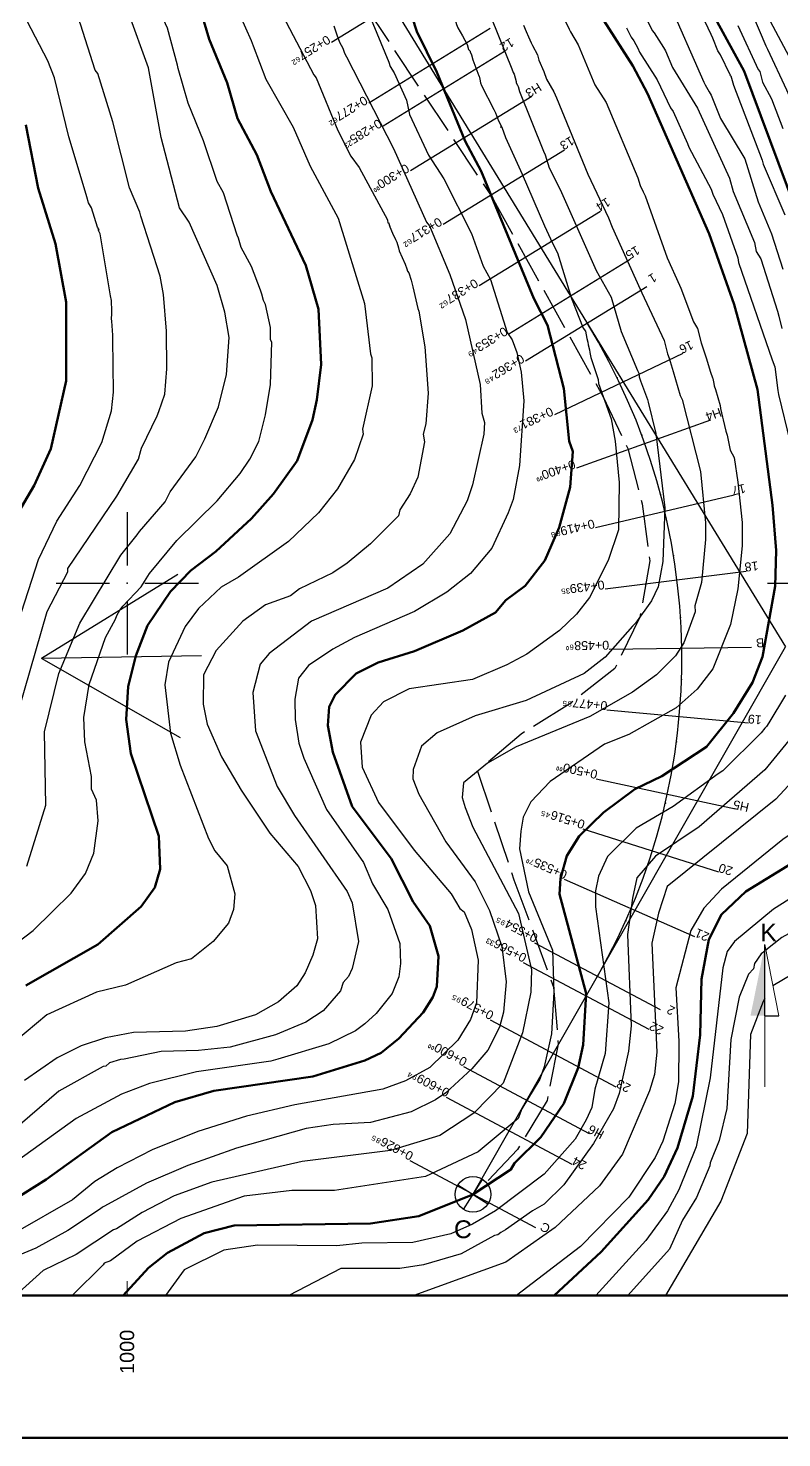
# Model space of a CAD drawing. Header units: metres. Extents: x 550 to 1390, y 560 to 1154.
# Drawn here: x 972.2 to 1184, y 560 to 955.9 of the extents above; entities that cross this region are included whole.
import ezdxf

# ---------------------------------------------------------------- set-up
doc = ezdxf.new("R2010")
doc.units = ezdxf.units.M
doc.linetypes.add('ACAD_ISO02W100', pattern=[15, 12, -3])
for name, color, linetype, lineweight in [('cross-section', 7, 'Continuous', 25), ('geoolcvekuzey', 3, 'Continuous', 20), ('kalın', 2, 'Continuous', 50), ('KOORDINATLAR', 7, 'Continuous', 25), ('Layer1', 255, 'Continuous', 30), ("nokta 14-14'", 1, 'Continuous', 30), ('yukseklikegrisi', 5, 'Continuous', 30), ('zero line study', 30, 'ACAD_ISO02W100', 30)]:
    doc.layers.add(name, color=color, linetype=linetype, lineweight=lineweight)
for name, color, linetype in [('KARELAJ', 1, 'Continuous'), ('V-CTRL-VCPT', 4, 'Continuous'), ('V-NODE', 1, 'Continuous')]:
    doc.layers.add(name, color=color, linetype=linetype)
doc.layers.get('0').off()
doc.styles.get("Standard").update_dxf_attribs({"font": 'arial.ttf'})

# ---------------------------------------------------------------- blocks, each defined once
blk = doc.blocks.new('Grid Noktası 2')
for p, q in [((0, 1.25), (0, 0.3125)), ((-1.25, 0), (-0.3125, 0)), ((0.3125, 0), (1.25, 0)), ((0, -0.3125), (0, -1.25))]:
    blk.add_line(p, q)
blk.add_point((0, 0))
blk = doc.blocks.new('*U2', base_point=(2847.51, 762.74))
at = {"layer": 'V-CTRL-VCPT', "xscale": 20, "yscale": 20, "zscale": 20}
blk.add_blockref('Grid Noktası 2', (2847.51, 762.74), dxfattribs=at)
blk = doc.blocks.new('nokta isareti')
for p, q in [((-1.8, -4.65), (1.81, 4.68)), ((-4.66, 1.82), (4.67, -1.79))]:
    blk.add_line(p, q)
blk.add_circle((0.01, 0.02), 5)

msp = doc.modelspace()

# ---------------------------------------------------------------- hatches: boundary and pattern name
at = {"layer": 'geoolcvekuzey'}
h = msp.add_hatch(color=250, dxfattribs=at)
h.paths.add_polyline_path([(1179.18, 698.19), (1176.15, 683.31), (1176.93, 681.6), (1178.93, 678.54), (1179.18, 678.54)])
h.paths.add_polyline_path([(1176.93, 681.6), (1176.15, 683.31), (1175.18, 678.54), (1178.93, 678.54)])

# ---------------------------------------------------------------- linework, layer by layer
at = {"layer": 'cross-section'}
for p, q in [((1091.54, 972.82), (1057.44, 951.91)), ((1102, 955.77), (1067.9, 934.86)), ((1106, 949.3), (1071.9, 928.38)), ((1113.7, 936.7), (1079.6, 915.78)), ((1122.91, 921.67), (1088.81, 900.76)), ((1133.05, 904.43), (1098.95, 883.52)), ((1141.34, 890.91), (1107.25, 869.99)), ((1146.05, 883.24), (1111.95, 862.33)), ((1156.21, 864.48), (1120.07, 847.33)), ((1163.96, 845.76), (1126.27, 832.36)), ((1170.57, 824.7), (1131.63, 815.56)), ((1174, 803.26), (1134.3, 798.37)), ((1175.47, 781.98), (1135.47, 781.36)), ((1174.66, 760.66), (1134.83, 764.31)), ((1170.94, 736.51), (1131.85, 745)), ((1166.26, 718.89), (1128.11, 730.91)), ((1159.56, 700.74), (1122.91, 716.76)), ((1149.86, 680.19), (1114.53, 698.95)), ((1146.68, 674.64), (1111.36, 693.41)), ((1137.45, 658.48), (1102.12, 677.25)), ((1129.97, 645.41), (1094.64, 664.18)), ((1125.04, 636.78), (1089.72, 655.54)), ((1114.84, 618.98), (1079.51, 637.75))]:
    msp.add_line(p, q, dxfattribs=at)
for p in [(1137.74, 857.65), (1144.62, 841.57), (1149.91, 824.9), (1153.55, 807.79), (1155.52, 790.41), (1155.79, 772.93), (1154.36, 755.49), (1151.25, 738.28), (1146.48, 721.46), (1140.1, 705.17)]:
    msp.add_point(p, dxfattribs=at)
at = {"layer": 'geoolcvekuzey'}
msp.add_line((1183.18, 678.54), (1179.18, 698.54), dxfattribs=at)
at = {"layer": 'geoolcvekuzey', "lineweight": 20}
msp.add_line((1179.18, 658.54), (1179.18, 678.54), dxfattribs=at)
at = {"layer": 'kalın'}
for points in [[(1077.35, 967.44), (1081.42, 954.99), (1087.01, 943.56), (1095.01, 924.13), (1099.45, 915.75), (1114.31, 879.94), (1118.12, 872.44), (1122.69, 854.66), (1124.22, 839.93), (1125.23, 837.01), (1124.47, 826.98), (1121.42, 815.67), (1117.36, 806.4), (1111.9, 799.29), (1106.44, 795.23), (1103.52, 791.8), (1094.37, 786.72), (1080.78, 780.88), (1070.5, 777.7), (1064.4, 774.65), (1058.43, 768.68), (1056.78, 765.26), (1056.4, 760.05), (1057.8, 752.56), (1063.26, 737.32), (1074.18, 722.71), (1080.4, 710.52), (1085.1, 703.79), (1087.51, 695.28), (1087.01, 686.77), (1085.86, 683.72), (1083.2, 679.4), (1076.34, 672.16), (1071.38, 668.1), (1066.81, 665.94), (1052.21, 661.5), (1024.39, 657.43), (1013.35, 654.26), (995.69, 645.88), (977.28, 632.54), (964.07, 624.29)], [(971.56, 687.02), (991.76, 698.58), (1003.95, 709.25), (1007.76, 714.58), (1009.28, 719.66), (1008.9, 728.93), (1001.03, 752.17), (999.76, 761.7), (1000.26, 770.97), (1002.42, 779.61), (1005.73, 788.12), (1012.2, 797.64), (1017.92, 803.61), (1024.9, 808.94), (1034.94, 818.21), (1041.16, 825.07), (1047.76, 834.34), (1052.08, 845.9), (1053.35, 851.49), (1054.49, 861.39), (1053.73, 877.02), (1050.18, 889.21), (1040.4, 910.04), (1036.46, 920.32), (1031, 930.48), (1028.08, 940.52), (1023, 952.83), (1018.3, 968.96)], [(1165.24, 958.68), (1173.37, 943.82), (1197.37, 879.56)], [(1134, 958.04), (1142.12, 945.34), (1146.19, 937.59), (1163.59, 898.1), (1170.57, 878.29), (1177.18, 854.41), (1181.37, 821.9), (1182.38, 809.2), (1182.13, 799.16), (1178.57, 779.35), (1175.78, 772.11), (1170.44, 763.48), (1162.82, 754.08), (1150.25, 745.82), (1142.63, 742.14), (1133.87, 735.66), (1127.01, 728.93), (1123.58, 723.47), (1121.8, 717.12), (1121.55, 712.68), (1129.04, 684.74), (1128.15, 670.39), (1126.76, 663.91), (1122.69, 653.88), (1116.22, 644.48), (1108.85, 637.11), (1107.83, 635.33), (1097.17, 628.35), (1081.93, 622.25), (1068.34, 620.22), (1030.11, 619.59), (1021.6, 617.43), (1011.31, 611.97), (1005.98, 607.78), (998.9, 600)], [(968.51, 818.34), (973.85, 827.49), (978.55, 837.77), (982.87, 856.82), (982.87, 878.92), (979.82, 895.3), (974.99, 910.92), (971.56, 928.7)], [(1194.19, 725.89), (1173.87, 713.44), (1167.02, 706.96), (1163.46, 699.98), (1161.43, 688.8), (1161.05, 673.18), (1159.01, 655.91), (1154.7, 641.43), (1150.89, 633.43), (1146.44, 626.83), (1133.23, 612.22), (1119.97, 600)]]:
    msp.add_lwpolyline(points, dxfattribs=at)
at = {"layer": 'KARELAJ', "color": 1, "lineweight": 50}
for p, q in [((600, 600), (1350, 600)), ((550, 560), (1390, 560))]:
    msp.add_line(p, q, dxfattribs=at)
at = {"layer": 'KOORDINATLAR', "lineweight": 20}
msp.add_line((1000, 604), (1000, 600), dxfattribs=at)
at = {"layer": 'Layer1', "color": 7}
for p, q in [((989.85, 1100.44), (1185.05, 782.12)), ((1014.25, 802.42), (975.89, 778.89)), ((1097.18, 628.36), (1185.05, 782.12)), ((1020.88, 779.59), (975.89, 778.89)), ((1014.96, 756.56), (975.89, 778.89))]:
    msp.add_line(p, q, dxfattribs=at)
msp.add_arc((975.89, 778.89), 180, 330.2534, 31.5179, dxfattribs=at)
at = {"layer": 'yukseklikegrisi'}
for q in [(1179.18, 698.54), (1183.18, 678.54)]:
    msp.add_line((1179.18, 678.54), q, dxfattribs=at)
for points in [[(1155.57, 1043.3), (1154.95, 1041.61), (1151.52, 1026.62), (1151.01, 1016.84), (1152.54, 1007.57), (1159.4, 987.89), (1167.65, 973.54), (1173.62, 964.9), (1179.46, 950.93), (1179.97, 950.04), (1185.3, 938.61), (1187.08, 934.55), (1189.37, 929.59), (1189.62, 925.91), (1193.05, 916.51)], [(1008.9, 848.19), (1010.55, 853.14), (1011.19, 860.25), (1011.06, 870.79), (1010.17, 881.08), (1009.28, 886.29), (1003.82, 903.05), (1003.57, 904.19), (1000.65, 911.05), (995.95, 929.59), (991.76, 943.18), (990.99, 944.07), (986.93, 957.03), (984.14, 963.88), (983.37, 964.77), (980.58, 972.27), (971.31, 991.06)], [(1085.1, 978.49), (1089.8, 965.79), (1090.56, 963.88), (1092.59, 956.9), (1092.97, 956.01), (1094.24, 953.72), (1095.51, 951.31), (1095.9, 949.91), (1096.4, 949.41), (1096.4, 949.28), (1096.78, 948.39), (1097.17, 946.99), (1098.82, 942.55), (1098.94, 942.42), (1099.07, 941.53), (1099.32, 940.52), (1099.58, 939.75), (1103.01, 933.02), (1103.52, 932.13), (1104.4, 929.85), (1105.29, 928.07)], [(971.82, 720.55), (977.15, 737.7), (976.77, 758.27), (980.83, 774.65), (986.68, 788.75), (998.23, 807.93), (1002.8, 813.64), (1003.44, 814.53), (1010.68, 822.91), (1012.08, 825.71), (1019.31, 835.49), (1021.85, 840.57), (1025.66, 849.58), (1027.95, 858.6), (1028.71, 869.01), (1027.44, 876.13), (1025.28, 883.62), (1017.41, 901.4), (1014.74, 905.46), (1009.54, 925.15), (1005.98, 944.71), (1000.26, 960.45), (999.88, 961.22), (996.2, 969.98)], [(1141.62, 967.19), (1147.58, 955.25), (1148.09, 954.61), (1150.76, 950.42), (1151.27, 949.53), (1153.3, 944.83), (1160.28, 933.4), (1169.3, 913.72), (1170.32, 910.04), (1176.29, 895.68), (1176.79, 893.14), (1178.06, 891.11), (1182.76, 876.38), (1183.14, 874.98), (1184.03, 871.55)], [(1175.4, 967.95), (1185.94, 948.01)], [(1100.47, 963.5), (1108.09, 944.45), (1108.47, 943.44), (1108.72, 942.93), (1109.36, 940.9), (1109.36, 940.52), (1109.74, 939.88), (1109.87, 939.5), (1110.25, 938.1), (1116.98, 921.34), (1117.49, 920.32), (1118.63, 916.64), (1121.55, 910.92), (1122.06, 909.78), (1131.84, 887.81), (1136.03, 880.32), (1138.82, 870.67), (1143.39, 859.74), (1143.77, 858.98), (1143.9, 857.97), (1144.28, 856.82), (1146.19, 851.62), (1146.44, 850.85), (1148.6, 842.09), (1151.14, 821.14), (1150.51, 806.15), (1149.24, 799.04), (1147.33, 795.1), (1142.89, 788.75), (1142, 787.99), (1134.38, 779.23), (1128.41, 774.65), (1112.15, 767.03), (1097.8, 762.72), (1087.13, 758.02), (1082.69, 754.21), (1080.4, 747.73), (1080.27, 745.06), (1081.93, 740.74), (1089.55, 727.41), (1097.8, 716.11), (1101.86, 708.11), (1105.29, 697.95), (1106.56, 688.04), (1105.8, 679.53), (1104.66, 675.34), (1101.36, 668.86), (1096.91, 663.66), (1089.55, 656.92), (1086.62, 654.89), (1079.77, 651.59), (1068.34, 648.54), (1057.92, 648.03), (1050.3, 646.89), (1030.74, 641.3), (1017.03, 636.48), (1005.47, 631.52), (993.66, 625.05), (993.11, 624.81), (992.52, 624.29), (983.37, 618.19), (974.36, 613.24), (965.97, 609.81)], [(991.88, 899.24), (992.14, 899.24), (991.63, 900), (989.98, 905.46), (989.09, 906.86), (988.71, 908.51), (988.2, 910.16), (983.63, 925.4), (979.56, 941.91), (977.66, 946.74), (969.53, 962.36)], [(1151.9, 964.01), (1162.06, 940.77), (1162.44, 940.01), (1163.59, 937.98), (1164.09, 937.09), (1166.76, 930.48), (1173.62, 919.18), (1177.3, 907.11), (1181.11, 898.1), (1184.29, 888.19)], [(1031.63, 959.57), (1034.81, 952.45), (1035.44, 950.93), (1039, 941.53), (1046.62, 928.07), (1051.45, 917.15), (1059.32, 902.54), (1066.69, 878.54), (1068.34, 864.44), (1068.72, 863.3), (1068.84, 855.43), (1066.18, 843.23), (1066.3, 841.84), (1063.89, 834.72), (1059.07, 826.47), (1053.73, 819.74), (1045.35, 811.74), (1031.25, 801.7), (1026.43, 798.91), (1020.08, 792.94), (1016.27, 787.86), (1011.57, 777.83), (1010.55, 771.48), (1012.2, 757.89), (1014.87, 748.87), (1022.87, 728.3), (1024.65, 724.87), (1028.08, 720.68), (1030.24, 712.8), (1029.86, 708.36), (1028.46, 704.55), (1024.14, 699.34), (1018.04, 694.52), (1013.73, 693.37), (999.5, 687.15), (991.37, 685.12), (977.4, 678.77), (959.88, 664.16)], [(1067.96, 959.95), (1073.54, 946.36), (1073.92, 945.09), (1075.07, 943.31), (1078.5, 935.69), (1079.39, 931.63), (1084.72, 920.2), (1089.04, 913.59), (1096.78, 898.22), (1100.09, 889.08), (1102.12, 885.27), (1106.82, 870.41), (1108.21, 868.38), (1109.48, 864.82), (1110.75, 859.24), (1111.52, 851.23), (1110.25, 833.07), (1108.47, 823.55), (1107.07, 819.74), (1102.5, 809.83), (1096.53, 802.72), (1089.8, 797.51), (1080.78, 792.05), (1063.89, 784.81), (1057.8, 781.51), (1050.94, 776.94), (1048.14, 773.38), (1047.13, 767.41), (1047.25, 761.7), (1048.27, 755.1), (1049.67, 750.9), (1056.02, 736.43), (1066.43, 721.57), (1068.97, 715.6), (1073.29, 708.36), (1076.59, 698.83), (1076.85, 693.25), (1076.34, 689.44), (1074.43, 684.74), (1069.99, 679.15), (1066.81, 676.23), (1064.15, 674.32), (1056.65, 670.64), (1042.3, 666.32), (1040.4, 665.81), (1019.44, 662.77), (1006.23, 659.46), (998.36, 656.54), (985.66, 649.69), (968.9, 637.62)], [(1121.17, 961.98), (1124.22, 955.63), (1124.6, 954.87), (1126.76, 951.18), (1131.46, 940.01), (1134.63, 935.05), (1143.52, 913.85), (1144.16, 911.69), (1145.04, 909.91), (1145.55, 908.77), (1151.78, 891.37), (1155.2, 883.75), (1155.59, 882.86), (1159.14, 873.46), (1160.28, 871.55), (1161.3, 867.49), (1162.7, 863.3), (1163.97, 859.24), (1164.48, 857.71), (1164.6, 857.46), (1164.86, 856.06), (1164.98, 855.43), (1165.36, 854.41), (1166.63, 849.96), (1166.76, 849.08), (1167.27, 846.66), (1167.52, 845.9), (1168.29, 842.73), (1168.67, 841.58), (1169.43, 837.39), (1170.57, 835.36), (1171.59, 828.37), (1172.86, 817.07), (1172.86, 810.47), (1171.59, 798.4), (1169.56, 788.37), (1164.6, 775.92), (1160.16, 770.21), (1154.32, 765), (1140.98, 757.51), (1134.12, 754.84), (1118.88, 744.3), (1113.42, 738.59), (1111.26, 734.27), (1110.63, 730.33), (1110.25, 725.38), (1112.79, 713.31), (1119.52, 696.93), (1119.9, 685.12), (1119.26, 673.43), (1117.23, 664.16), (1115.96, 660.73), (1110.88, 652.35), (1109.87, 649.69), (1098.69, 640.29), (1083.83, 633.43), (1058.3, 629.49), (1046.24, 629.49), (1032.9, 627.84), (1015.12, 621.62), (1002.8, 615.27), (995.31, 609.68), (993.53, 609.05), (993.28, 608.54), (984.53, 600)], [(1037.86, 881.21), (1037.48, 882.35), (1034.94, 888.95), (1032.01, 894.29), (1031.25, 896.95), (1030.87, 897.72), (1027.06, 909.65), (1025.28, 912.83), (1021.47, 924.26), (1017.16, 934.8), (1014.36, 944.58), (1014.11, 945.47), (1011.31, 955.88), (1008.52, 961.98)], [(1042.68, 961.34), (1052.46, 942.8), (1053.1, 941.91), (1059.19, 927.18), (1062.88, 919.94), (1065.16, 916.77), (1073.16, 902.03), (1073.29, 901.15), (1073.42, 901.27), (1073.8, 900.13)], [(1058.05, 956.52), (1058.94, 953.98), (1059.7, 951.95), (1060.59, 950.29), (1061.1, 948.9), (1061.61, 947.88), (1074.81, 922.1), (1084.08, 901.4), (1084.97, 900.38), (1090.69, 886.67), (1095.13, 874.09), (1099.2, 855.81), (1099.71, 847.81), (1100.47, 845.14), (1100.21, 841.84), (1097.04, 827.61), (1095.51, 823.17), (1090.69, 813.9), (1083.07, 805.39), (1073.29, 798.66), (1051.83, 789.39), (1039.89, 780.24), (1037.35, 777.32), (1035.32, 769.32), (1036.08, 758.52), (1042.17, 742.9), (1047, 734.78), (1061.86, 713.44), (1063.26, 710.26), (1065.03, 699.34), (1063.26, 691.85), (1062.24, 689.56), (1060.72, 687.91), (1059.95, 685.5), (1055.13, 679.91), (1050.18, 676.74), (1041.67, 673.18), (1028.97, 669.75), (1020.08, 668.74), (1009.54, 668.48), (999.12, 666.32), (998.11, 666.2), (995.06, 665.31), (994.04, 664.42), (993.28, 664.29), (980.83, 657.31), (969.91, 648.03)], [(1111.39, 956.77), (1112.15, 954.99), (1112.79, 953.47), (1113.55, 951.82), (1113.93, 951.06), (1115.33, 948.39), (1115.71, 946.87), (1117.1, 943.69), (1117.87, 941.53), (1119.9, 937.98), (1120.66, 936.32), (1129.42, 914.86), (1135.27, 902.67), (1136.28, 900), (1144.16, 882.6), (1144.66, 881.59), (1150.89, 868.13), (1151.9, 864.44), (1152.28, 863.17), (1153.17, 860.38), (1153.43, 859.49), (1155.46, 852.76), (1155.97, 851.62), (1161.17, 831.42), (1162.57, 816.94), (1162.57, 812.25), (1161.43, 800.18), (1159.52, 793.7), (1159.65, 791.93), (1156.47, 783.29), (1154.06, 779.61), (1148.73, 774.27), (1142, 769.45), (1130.06, 762.59), (1109.36, 754.08), (1101.23, 749.51), (1094.5, 743.92), (1094.12, 739.86), (1095.01, 737.06)], [(1140.35, 956.01), (1141.62, 953.34), (1142.38, 952.33), (1143.52, 950.29), (1144.03, 949.15), (1148.98, 941.4), (1152.66, 933.53), (1153.43, 932.51), (1157.49, 923.5), (1157.87, 922.48), (1164.09, 910.67), (1164.6, 909.27), (1167.27, 903.56), (1171.59, 891.37), (1171.84, 890.1), (1181.24, 862.79), (1182, 860.76), (1182.89, 854.16), (1183.02, 853.01), (1186.32, 839.55)], [(1169.68, 942.55), (1169.43, 942.8), (1166.76, 948.39), (1166, 949.53), (1164.6, 953.09), (1164.09, 954.1), (1162.44, 957.66)], [(1171.59, 956.64), (1177.3, 944.33), (1177.81, 943.69), (1178.57, 940.77), (1181.11, 936.07), (1184.29, 927.69)], [(1169.68, 942.55), (1170.44, 939.88), (1178.45, 918.8), (1178.7, 917.66), (1184.8, 903.43)], [(1104.79, 928.2), (1105.29, 928.07), (1106.31, 925.15), (1111.01, 914.86), (1117.33, 900.35), (1119.01, 896.7)], [(969.4, 789), (975.12, 806.66), (980.2, 817.45), (986.68, 827.49), (992.9, 839.55), (995.57, 848.44), (996.2, 853.65), (995.95, 868.63), (995.95, 869.65), (995.69, 873.59), (995.57, 874.22), (995.69, 875.62), (995.69, 876.38), (995.57, 879.43), (995.31, 880.7), (992.39, 898.1), (991.88, 899.24)], [(1073.8, 900.38), (1073.8, 900.13), (1074.56, 898.35), (1075.45, 896.57), (1075.83, 895.81), (1076.21, 894.16), (1076.46, 893.4), (1078.12, 889.59), (1078.62, 888.32), (1078.75, 887.68), (1079.13, 887.18), (1079.77, 885.14), (1080.27, 883.24), (1081.67, 877.14), (1081.93, 876.38), (1083.7, 866.35), (1084.59, 853.39), (1083.96, 844.76), (1083.2, 841.84), (1083.58, 839.68), (1081.67, 829.77), (1079.51, 825.07), (1076.59, 820.63), (1076.21, 818.98), (1068.34, 811.1), (1061.86, 805.64), (1057.8, 802.97), (1048.4, 798.4), (1045.86, 796.5), (1038.87, 793.96), (1032.52, 789.39), (1025.03, 781.13), (1021.47, 774.27), (1021.35, 766.02), (1022.49, 760.43), (1026.55, 751.29), (1032.01, 741.89), (1040.14, 729.82), (1048.02, 720.42), (1051.57, 713.69), (1052.97, 709.5), (1053.48, 700.1), (1052.21, 695.53), (1050.05, 690.58), (1047.64, 686.9), (1042.56, 682.45), (1036.08, 678.77), (1025.16, 675.47), (1016.39, 674.2), (1001.79, 673.82), (993.91, 672.29), (987.06, 670.13), (980.33, 666.7), (971.18, 660.35)], [(1119.01, 896.83), (1119.01, 896.7), (1119.26, 896.07), (1120.91, 892.76), (1124.85, 879.94), (1128.15, 871.68), (1128.79, 870.79), (1129.17, 868.76), (1129.42, 867.74), (1129.55, 866.98), (1129.93, 865.59), (1130.06, 864.82), (1130.31, 863.43), (1132.34, 857.2), (1132.47, 856.06), (1136.03, 846.15), (1137.17, 839.93), (1138.31, 828.25), (1138.06, 815.04), (1135.14, 806.4), (1129.93, 795.99), (1126.25, 791.29), (1121.55, 786.72), (1112.28, 780.11), (1106.69, 777.07), (1097.04, 773), (1079.26, 770.34), (1072.02, 766.65), (1068.59, 762.97), (1065.54, 755.35), (1066.05, 748.36), (1070.62, 738.46), (1080.66, 725), (1091.07, 712.8), (1093.48, 708.61), (1094.75, 707.72), (1096.78, 702.77), (1098.69, 694.14), (1098.18, 682.2), (1096.53, 677.5), (1092.97, 671.66), (1085.1, 664.04), (1078.24, 660.23), (1071.89, 657.94), (1047.13, 653.5), (1033.54, 650.32), (1019.82, 646), (1007, 640.92), (997.22, 635.84), (990.87, 632.03), (984.64, 626.83), (968.64, 617.68)], [(969.28, 699.22), (973.59, 702.52), (984.26, 712.93), (988.33, 718.52), (990.61, 724.23), (991.88, 733.25), (991.37, 739.09), (989.98, 742.14), (989.98, 745.7), (988.07, 755.48), (987.82, 762.33), (989.34, 771.61), (993.91, 784.81), (996.71, 789.89), (997.09, 790.91), (997.98, 792.43), (998.74, 793.58), (1003.95, 799.04), (1006.23, 802.72), (1013.98, 811.99), (1025.28, 823.17), (1031.76, 830.79), (1034.43, 834.85), (1036.97, 839.8), (1038.87, 847.3), (1040.27, 855.81), (1040.65, 867.74), (1040.27, 868.38), (1040.27, 871.81), (1038.87, 878.29), (1038.36, 879.43), (1037.86, 881.21)], [(969.53, 764.49), (977.53, 792.05), (983.37, 803.23), (983.37, 804.12), (997.09, 824.44), (1003.19, 834.85), (1003.82, 837.26), (1004.07, 837.9), (1008.39, 847.04), (1008.9, 848.19)], [(1214.51, 802.47), (1215.78, 788.75), (1215.78, 787.73), (1215.4, 774.4), (1214.26, 766.4), (1211.59, 757.76), (1207.15, 749.51), (1203.08, 745.19), (1201.18, 742.27), (1191.4, 732.87), (1184.29, 728.04), (1167.02, 714.07), (1162.06, 708.74), (1158.38, 702.52), (1154.19, 686.39), (1155.08, 671.4), (1155.08, 670.77), (1154.95, 659.97), (1153.93, 653.88), (1150.51, 643.34), (1148.35, 638.76), (1140.98, 627.59), (1127.39, 613.74), (1109.46, 600)], [(1185.05, 768.56), (1180.35, 760.81), (1179.72, 759.79), (1179.21, 759.29), (1178.19, 758.02), (1167.4, 747.35), (1166.13, 746.46), (1153.43, 737.32), (1143.01, 731.22), (1135.01, 723.22), (1132.47, 717.76), (1131.58, 713.57), (1131.58, 709.12), (1135.39, 682.2), (1134.38, 667.97), (1131.46, 657.94), (1130.57, 652.73), (1129.04, 649.3), (1125.87, 643.84), (1117.23, 634.06), (1103.52, 623.78), (1097.04, 619.97), (1090.94, 617.3), (1080.27, 614.89), (1065.92, 614.63), (1058.94, 613.87), (1036.59, 614.13), (1027.19, 612.73), (1016.01, 607.14), (1010.74, 600)], [(1188.48, 758.91), (1179.21, 747.6), (1160.79, 731.6), (1148.47, 723.35), (1143.27, 717.25), (1142, 711.53), (1140.6, 701.37), (1141.62, 675.72), (1140.85, 668.61), (1138.31, 656.67), (1136.66, 652.35), (1131.07, 642.7), (1122.69, 631.02), (1117.2, 625.65), (1113.93, 623.78)], [(1190.51, 748.24), (1182.26, 739.35), (1151.78, 714.84), (1149.36, 707.34), (1147.46, 698.96), (1148.85, 668.35), (1148.22, 662), (1146.82, 657.43), (1139.2, 639.65), (1132.73, 630.76), (1120.28, 619.08), (1106.44, 609.3), (1080.53, 600)], [(1095.01, 737.06), (1097.17, 731.47), (1109.99, 707.22), (1113.68, 691.47), (1113.42, 685.12), (1111.14, 673.69), (1105.67, 659.59), (1097.42, 651.21), (1087.89, 644.86), (1074.05, 640.67), (1049.16, 637.62), (1023.76, 631.78), (1013.22, 627.97), (1004.2, 623.27), (996.96, 618.7), (996.2, 618.44), (985.66, 611.46), (976.39, 607.01), (968.58, 600)], [(1198.38, 719.03), (1181.62, 708.49), (1170.7, 699.34), (1168.67, 696.55), (1167.4, 691.98), (1163.84, 661.12), (1159.9, 641.68), (1155.08, 629.62), (1151.9, 623.78), (1145.81, 615.4), (1131.72, 600)], [(1201.38, 708.13), (1192.54, 705.18), (1184.03, 700.49), (1179.5, 696.94)], [(1179.18, 696.69), (1178.19, 695.91), (1176.29, 693.25), (1176.03, 691.72), (1174.64, 690.2), (1171.97, 683.72), (1169.68, 671.91), (1168.54, 652.48), (1166.38, 643.46), (1163.84, 637.24), (1163.71, 636.35), (1160.03, 627.46), (1156.09, 621.11), (1152.41, 612.98), (1140.73, 600)], [(1190, 692.03), (1181.5, 686.93)], [(1179.18, 683.37), (1178.7, 682.58), (1175.14, 673.31), (1174.25, 645.49), (1166.89, 626.44), (1151.29, 600)], [(1113.93, 623.78), (1106.31, 618.44), (1105.04, 617.68), (1104.15, 617.05), (1103.26, 616.79), (1093.86, 611.71), (1083.32, 608.54), (1076.59, 607.52), (1060.08, 607.52), (1045.41, 600)]]:
    msp.add_lwpolyline(points, dxfattribs=at)
at = {"layer": 'zero line study'}
for p, q in [((1066.86, 962.11), (1102.45, 908.52)), ((1102.45, 908.52), (1133.81, 852.35)), ((1133.81, 852.35), (1140.69, 837.81)), ((1140.69, 837.81), (1144.76, 822.26)), ((1144.76, 822.26), (1146.87, 806.32)), ((1146.87, 806.32), (1144.09, 790.48)), ((1144.09, 790.48), (1137.06, 776.02)), ((1137.06, 776.02), (1124.4, 766.11)), ((1124.4, 766.11), (1110.72, 757.66)), ((1110.72, 757.66), (1098.48, 747.23)), ((1098.48, 747.23), (1108.68, 716.73)), ((1108.68, 716.73), (1119.85, 686.57)), ((1119.85, 686.57), (1121.16, 670.54)), ((1121.16, 670.54), (1118.03, 654.77)), ((1118.03, 654.77), (1109.74, 640.99)), ((1109.74, 640.99), (1098.66, 629.33))]:
    msp.add_line(p, q, dxfattribs=at)

# ---------------------------------------------------------------- block references
at = {"layer": "nokta 14-14'", "rotation": 348.7338463373495}
msp.add_blockref('nokta isareti', (1097.17, 628.35), dxfattribs=at)
at = {"layer": 'V-NODE', "lineweight": 30, "xscale": 0.8000000000001818, "yscale": 0.8000000000001818, "zscale": 0.8000000000001818}
for p in [(1000, 800), (1200, 800)]:
    msp.add_blockref('*U2', p, dxfattribs=at)

# ---------------------------------------------------------------- texts
at = {"layer": 'cross-section', "char_height": 2.5, "attachment_point": 1}
for s, width, insert, rotation in [('0+257⁶²', 6.4539, (1057.44, 951.91), 211.5192), ('12', 3.3827, (1109.05, 951.17), 211.5192), ('H3', 3.3827, (1116.75, 938.57), 211.5192), ('0+277⁶²', 6.4539, (1067.9, 934.86), 211.5192), ('0+285²³', 6.4539, (1071.9, 928.38), 211.5192), ('13', 3.3827, (1125.96, 923.54), 211.5192), ('0+300⁰⁰', 6.4539, (1079.6, 915.78), 211.5192), ('14', 3.3827, (1136.1, 906.3), 211.5192), ('0+317⁶²', 6.4539, (1088.81, 900.76), 211.5192), ('15', 3.3827, (1144.39, 892.78), 211.5192), ('{\\fNewSymbolFont|b0|i0|c2|p2;1}', 3.3827, (1149.1, 885.11), 211.5192), ('0+337⁶²', 6.4539, (1098.95, 883.52), 211.5192), ('0+353⁴⁹', 6.4539, (1107.25, 869.99), 211.5192), ('16', 3.3827, (1159.44, 866.02), 205.3927), ('0+362⁴⁸', 6.4539, (1111.95, 862.33), 211.5192), ('0+381⁷³', 6.4539, (1120.07, 847.33), 205.3927), ('H4', 3.3827, (1167.33, 846.96), 199.5749), ('0+400⁰⁰', 6.4539, (1126.27, 832.36), 199.5749), ('17', 3.3827, (1174.05, 825.52), 193.2097), ('0+419⁸⁸', 6.4539, (1131.63, 815.56), 193.2097), ('18', 3.3827, (1177.55, 803.7), 187.0132), ('0+439³⁵', 6.4539, (1134.3, 798.37), 187.0132), ('0+458⁶⁰', 6.4539, (1135.47, 781.36), 180.8866), ('B', 3.3827, (1179.05, 782.03), 180.8866), ('0+477⁸⁵', 6.4539, (1134.83, 764.31), 174.7601), ('19', 3.3827, (1178.22, 760.33), 174.7601), ('0+500⁰⁰', 6.4539, (1131.85, 745), 167.7424), ('H5', 3.3827, (1174.44, 735.75), 167.7424), ('0+516⁴⁵', 6.4539, (1128.11, 730.91), 162.5071), ('0+535⁷⁰', 6.4539, (1122.91, 716.76), 156.3806), ('20', 3.3827, (1169.67, 717.81), 162.5071), ('0+554⁹⁵', 6.4539, (1114.53, 698.95), 152.026), ('21', 3.3827, (1162.83, 699.3), 156.3806), ('0+566³³', 6.4539, (1111.36, 693.41), 152.026), ('0+579⁹⁵', 6.4539, (1102.12, 677.25), 152.026), ('{\\fNewSymbolFont|b0|i0|c2|p2;2}', 3.3827, (1153.02, 678.51), 152.026), ('22', 3.3827, (1149.84, 672.97), 152.026), ('0+600⁰⁰', 6.4539, (1094.64, 664.18), 152.026), ('0+609⁹⁴', 6.4539, (1089.72, 655.54), 152.026), ('23', 3.3827, (1140.61, 656.8), 152.026), ('H6', 3.3827, (1133.13, 643.73), 152.026), ('0+626⁸⁵', 6.4539, (1079.51, 637.75), 152.026), ('24', 3.3827, (1128.2, 635.1), 152.026), ('C', 3.3827, (1118, 617.31), 152.026)]:
    msp.add_mtext_dynamic_manual_height_columns(s, width=width, gutter_width=12.5, heights=[0], dxfattribs=dict(at, insert=insert, rotation=rotation))
at = {"layer": 'geoolcvekuzey', "lineweight": 50, "insert": (1177.9, 704.43), "char_height": 5, "width": 4.5353, "attachment_point": 1}
msp.add_mtext('K', dxfattribs=at)
at = {"layer": 'KOORDINATLAR', "lineweight": 30, "insert": (997.95, 577.92), "char_height": 4, "attachment_point": 1, "rotation": 90}
msp.add_mtext('1000', dxfattribs=at)
at = {"layer": "nokta 14-14'", "lineweight": 50, "insert": (1091.83, 621.07), "char_height": 5, "width": 4.5353, "attachment_point": 1}
msp.add_mtext('C', dxfattribs=at)

doc.saveas('drawing.dxf')
